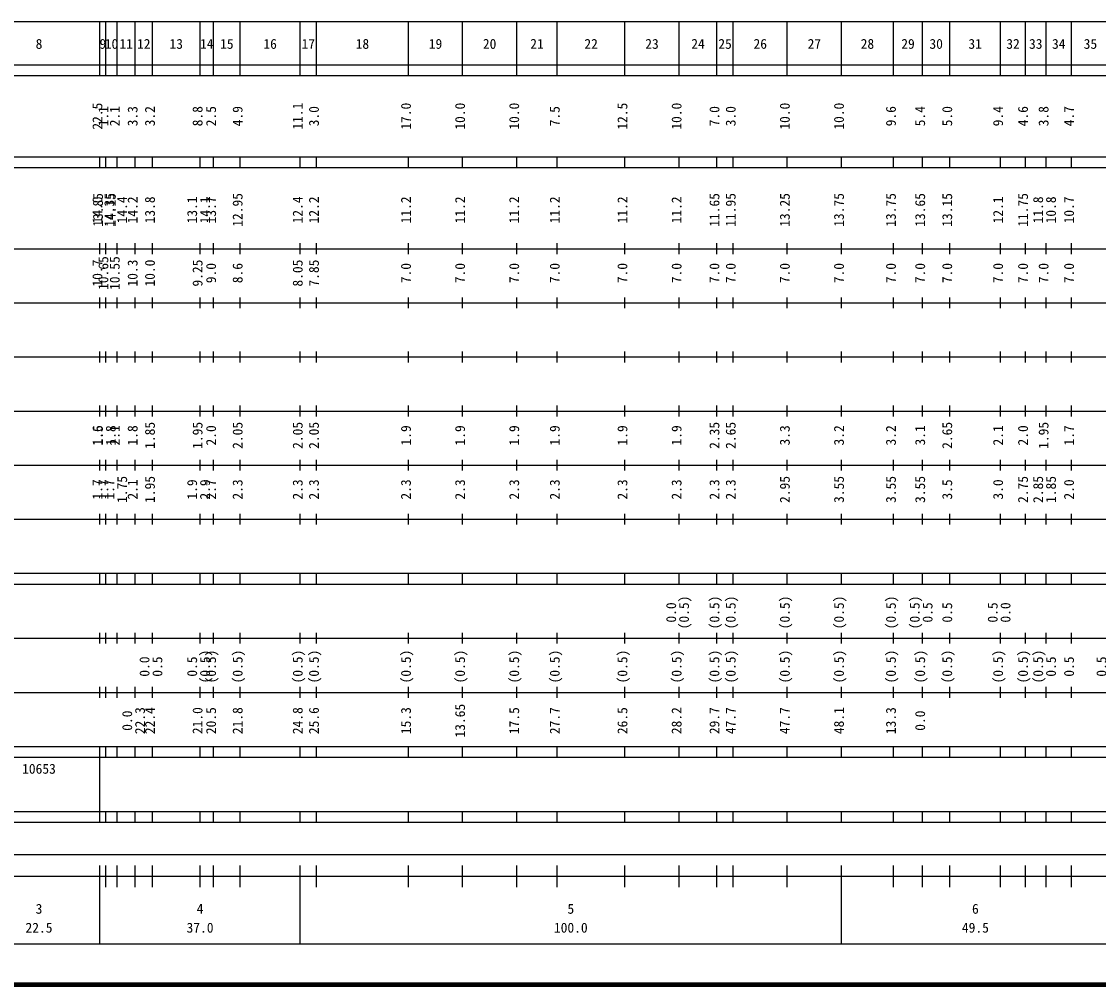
# Model space of a CAD drawing. Units: millimetres on the paper, enlarged 1000 times. Extents: x 40000 to 680000, y 20000 to 380000.
# Drawn here: x 216521 to 415486, y 20000 to 198000 of the extents above; entities that cross this region are included whole.
import ezdxf
from ezdxf.enums import TextEntityAlignment as Align

# ---------------------------------------------------------------- set-up
doc = ezdxf.new("R2010")
doc.units = ezdxf.units.MM
doc.header["$LTSCALE"] = 1000
doc.layers.add('M-TTL', color=2, linetype='Continuous', lineweight=140)
doc.layers.add('M-TTL-BAND', color=7, linetype='Continuous', lineweight=25)
doc.styles.add('ＭＳ ゴシック', font='')
doc.styles.get('ＭＳ ゴシック').set_extended_font_data('MS Gothic')

msp = doc.modelspace()

# ---------------------------------------------------------------- linework, layer by layer
at = {"layer": 'M-TTL'}
msp.add_line((40000, 20000), (680000, 20000), dxfattribs=at)
at = {"layer": 'M-TTL-BAND'}
for p, q in [((68000, 198000), (579000, 198000)), ((231000, 188000), (231000, 198000)), ((232100, 188000), (232100, 198000)), ((234200, 188000), (234200, 198000)), ((237500, 188000), (237500, 198000)), ((240700, 188000), (240700, 198000)), ((249500, 188000), (249500, 198000)), ((252000, 188000), (252000, 198000)), ((256900, 188000), (256900, 198000)), ((268000, 188000), (268000, 198000)), ((271000, 188000), (271000, 198000)), ((288000, 188000), (288000, 198000)), ((298000, 188000), (298000, 198000)), ((308000, 188000), (308000, 198000)), ((315500, 188000), (315500, 198000)), ((328000, 188000), (328000, 198000)), ((338000, 188000), (338000, 198000)), ((345000, 188000), (345000, 198000)), ((348000, 188000), (348000, 198000)), ((358000, 188000), (358000, 198000)), ((368000, 188000), (368000, 198000)), ((377600, 188000), (377600, 198000)), ((383000, 188000), (383000, 198000)), ((388000, 188000), (388000, 198000)), ((397400, 188000), (397400, 198000)), ((402000, 188000), (402000, 198000)), ((405800, 188000), (405800, 198000)), ((410500, 188000), (410500, 198000)), ((40000, 190000), (579000, 190000)), ((40000, 188000), (579000, 188000)), ((40000, 173000), (579000, 173000)), ((231000, 171000), (231000, 173000)), ((232100, 171000), (232100, 173000)), ((234200, 171000), (234200, 173000)), ((237500, 171000), (237500, 173000)), ((240700, 171000), (240700, 173000)), ((249500, 171000), (249500, 173000)), ((252000, 171000), (252000, 173000)), ((256900, 171000), (256900, 173000)), ((268000, 171000), (268000, 173000)), ((271000, 171000), (271000, 173000)), ((288000, 171000), (288000, 173000)), ((298000, 171000), (298000, 173000)), ((308000, 171000), (308000, 173000)), ((315500, 171000), (315500, 173000)), ((328000, 171000), (328000, 173000)), ((338000, 171000), (338000, 173000)), ((345000, 171000), (345000, 173000)), ((348000, 171000), (348000, 173000)), ((358000, 171000), (358000, 173000)), ((368000, 171000), (368000, 173000)), ((377600, 171000), (377600, 173000)), ((383000, 171000), (383000, 173000)), ((388000, 171000), (388000, 173000)), ((397400, 171000), (397400, 173000)), ((402000, 171000), (402000, 173000)), ((405800, 171000), (405800, 173000)), ((410500, 171000), (410500, 173000)), ((40000, 171000), (579000, 171000)), ((40000, 156000), (579000, 156000)), ((231000, 155000), (231000, 157000)), ((232100, 155000), (232100, 157000)), ((234200, 155000), (234200, 157000)), ((237500, 155000), (237500, 157000)), ((240700, 155000), (240700, 157000)), ((249500, 155000), (249500, 157000)), ((252000, 155000), (252000, 157000)), ((256900, 155000), (256900, 157000)), ((268000, 155000), (268000, 157000)), ((271000, 155000), (271000, 157000)), ((288000, 155000), (288000, 157000)), ((298000, 155000), (298000, 157000)), ((308000, 155000), (308000, 157000)), ((315500, 155000), (315500, 157000)), ((328000, 155000), (328000, 157000)), ((338000, 155000), (338000, 157000)), ((345000, 155000), (345000, 157000)), ((348000, 155000), (348000, 157000)), ((358000, 155000), (358000, 157000)), ((368000, 155000), (368000, 157000)), ((377600, 155000), (377600, 157000)), ((383000, 155000), (383000, 157000)), ((388000, 155000), (388000, 157000)), ((397400, 155000), (397400, 157000)), ((402000, 155000), (402000, 157000)), ((405800, 155000), (405800, 157000)), ((410500, 155000), (410500, 157000)), ((46000, 146000), (579000, 146000)), ((231000, 145000), (231000, 147000)), ((232100, 145000), (232100, 147000)), ((234200, 145000), (234200, 147000)), ((237500, 145000), (237500, 147000)), ((240700, 145000), (240700, 147000)), ((249500, 145000), (249500, 147000)), ((252000, 145000), (252000, 147000)), ((256900, 145000), (256900, 147000)), ((268000, 145000), (268000, 147000)), ((271000, 145000), (271000, 147000)), ((288000, 145000), (288000, 147000)), ((298000, 145000), (298000, 147000)), ((308000, 145000), (308000, 147000)), ((315500, 145000), (315500, 147000)), ((328000, 145000), (328000, 147000)), ((338000, 145000), (338000, 147000)), ((345000, 145000), (345000, 147000)), ((348000, 145000), (348000, 147000)), ((358000, 145000), (358000, 147000)), ((368000, 145000), (368000, 147000)), ((377600, 145000), (377600, 147000)), ((383000, 145000), (383000, 147000)), ((388000, 145000), (388000, 147000)), ((397400, 145000), (397400, 147000)), ((402000, 145000), (402000, 147000)), ((405800, 145000), (405800, 147000)), ((410500, 145000), (410500, 147000)), ((52000, 136000), (579000, 136000)), ((231000, 135000), (231000, 137000)), ((232100, 135000), (232100, 137000)), ((234200, 135000), (234200, 137000)), ((237500, 135000), (237500, 137000)), ((240700, 135000), (240700, 137000)), ((249500, 135000), (249500, 137000)), ((252000, 135000), (252000, 137000)), ((256900, 135000), (256900, 137000)), ((268000, 135000), (268000, 137000)), ((271000, 135000), (271000, 137000)), ((288000, 135000), (288000, 137000)), ((298000, 135000), (298000, 137000)), ((308000, 135000), (308000, 137000)), ((315500, 135000), (315500, 137000)), ((328000, 135000), (328000, 137000)), ((338000, 135000), (338000, 137000)), ((345000, 135000), (345000, 137000)), ((348000, 135000), (348000, 137000)), ((358000, 135000), (358000, 137000)), ((368000, 135000), (368000, 137000)), ((377600, 135000), (377600, 137000)), ((383000, 135000), (383000, 137000)), ((388000, 135000), (388000, 137000)), ((397400, 135000), (397400, 137000)), ((402000, 135000), (402000, 137000)), ((405800, 135000), (405800, 137000)), ((410500, 135000), (410500, 137000)), ((46000, 126000), (579000, 126000)), ((231000, 125000), (231000, 127000)), ((232100, 125000), (232100, 127000)), ((234200, 125000), (234200, 127000)), ((237500, 125000), (237500, 127000)), ((240700, 125000), (240700, 127000)), ((249500, 125000), (249500, 127000)), ((252000, 125000), (252000, 127000)), ((256900, 125000), (256900, 127000)), ((268000, 125000), (268000, 127000)), ((271000, 125000), (271000, 127000)), ((288000, 125000), (288000, 127000)), ((298000, 125000), (298000, 127000)), ((308000, 125000), (308000, 127000)), ((315500, 125000), (315500, 127000)), ((328000, 125000), (328000, 127000)), ((338000, 125000), (338000, 127000)), ((345000, 125000), (345000, 127000)), ((348000, 125000), (348000, 127000)), ((358000, 125000), (358000, 127000)), ((368000, 125000), (368000, 127000)), ((377600, 125000), (377600, 127000)), ((383000, 125000), (383000, 127000)), ((388000, 125000), (388000, 127000)), ((397400, 125000), (397400, 127000)), ((402000, 125000), (402000, 127000)), ((405800, 125000), (405800, 127000)), ((410500, 125000), (410500, 127000)), ((52000, 116000), (579000, 116000)), ((231000, 115000), (231000, 117000)), ((232100, 115000), (232100, 117000)), ((234200, 115000), (234200, 117000)), ((237500, 115000), (237500, 117000)), ((240700, 115000), (240700, 117000)), ((249500, 115000), (249500, 117000)), ((252000, 115000), (252000, 117000)), ((256900, 115000), (256900, 117000)), ((268000, 115000), (268000, 117000)), ((271000, 115000), (271000, 117000)), ((288000, 115000), (288000, 117000)), ((298000, 115000), (298000, 117000)), ((308000, 115000), (308000, 117000)), ((315500, 115000), (315500, 117000)), ((328000, 115000), (328000, 117000)), ((338000, 115000), (338000, 117000)), ((345000, 115000), (345000, 117000)), ((348000, 115000), (348000, 117000)), ((358000, 115000), (358000, 117000)), ((368000, 115000), (368000, 117000)), ((377600, 115000), (377600, 117000)), ((383000, 115000), (383000, 117000)), ((388000, 115000), (388000, 117000)), ((397400, 115000), (397400, 117000)), ((402000, 115000), (402000, 117000)), ((405800, 115000), (405800, 117000)), ((410500, 115000), (410500, 117000)), ((46000, 106000), (579000, 106000)), ((231000, 105000), (231000, 107000)), ((232100, 105000), (232100, 107000)), ((234200, 105000), (234200, 107000)), ((237500, 105000), (237500, 107000)), ((240700, 105000), (240700, 107000)), ((249500, 105000), (249500, 107000)), ((252000, 105000), (252000, 107000)), ((256900, 105000), (256900, 107000)), ((268000, 105000), (268000, 107000)), ((271000, 105000), (271000, 107000)), ((288000, 105000), (288000, 107000)), ((298000, 105000), (298000, 107000)), ((308000, 105000), (308000, 107000)), ((315500, 105000), (315500, 107000)), ((328000, 105000), (328000, 107000)), ((338000, 105000), (338000, 107000)), ((345000, 105000), (345000, 107000)), ((348000, 105000), (348000, 107000)), ((358000, 105000), (358000, 107000)), ((368000, 105000), (368000, 107000)), ((377600, 105000), (377600, 107000)), ((383000, 105000), (383000, 107000)), ((388000, 105000), (388000, 107000)), ((397400, 105000), (397400, 107000)), ((402000, 105000), (402000, 107000)), ((405800, 105000), (405800, 107000)), ((410500, 105000), (410500, 107000)), ((40000, 96000), (579000, 96000)), ((231000, 94000), (231000, 96000)), ((232100, 94000), (232100, 96000)), ((234200, 94000), (234200, 96000)), ((237500, 94000), (237500, 96000)), ((240700, 94000), (240700, 96000)), ((249500, 94000), (249500, 96000)), ((252000, 94000), (252000, 96000)), ((256900, 94000), (256900, 96000)), ((268000, 94000), (268000, 96000)), ((271000, 94000), (271000, 96000)), ((288000, 94000), (288000, 96000)), ((298000, 94000), (298000, 96000)), ((308000, 94000), (308000, 96000)), ((315500, 94000), (315500, 96000)), ((328000, 94000), (328000, 96000)), ((338000, 94000), (338000, 96000)), ((345000, 94000), (345000, 96000)), ((348000, 94000), (348000, 96000)), ((358000, 94000), (358000, 96000)), ((368000, 94000), (368000, 96000)), ((377600, 94000), (377600, 96000)), ((383000, 94000), (383000, 96000)), ((388000, 94000), (388000, 96000)), ((397400, 94000), (397400, 96000)), ((402000, 94000), (402000, 96000)), ((405800, 94000), (405800, 96000)), ((410500, 94000), (410500, 96000)), ((40000, 94000), (579000, 94000)), ((49000, 84000), (579000, 84000)), ((231000, 83000), (231000, 85000)), ((232100, 83000), (232100, 85000)), ((234200, 83000), (234200, 85000)), ((237500, 83000), (237500, 85000)), ((240700, 83000), (240700, 85000)), ((249500, 83000), (249500, 85000)), ((252000, 83000), (252000, 85000)), ((256900, 83000), (256900, 85000)), ((268000, 83000), (268000, 85000)), ((271000, 83000), (271000, 85000)), ((288000, 83000), (288000, 85000)), ((298000, 83000), (298000, 85000)), ((308000, 83000), (308000, 85000)), ((315500, 83000), (315500, 85000)), ((328000, 83000), (328000, 85000)), ((338000, 83000), (338000, 85000)), ((345000, 83000), (345000, 85000)), ((348000, 83000), (348000, 85000)), ((358000, 83000), (358000, 85000)), ((368000, 83000), (368000, 85000)), ((377600, 83000), (377600, 85000)), ((383000, 83000), (383000, 85000)), ((388000, 83000), (388000, 85000)), ((397400, 83000), (397400, 85000)), ((402000, 83000), (402000, 85000)), ((405800, 83000), (405800, 85000)), ((410500, 83000), (410500, 85000)), ((40000, 74000), (579000, 74000)), ((231000, 73000), (231000, 75000)), ((232100, 73000), (232100, 75000)), ((234200, 73000), (234200, 75000)), ((237500, 73000), (237500, 75000)), ((240700, 73000), (240700, 75000)), ((249500, 73000), (249500, 75000)), ((252000, 73000), (252000, 75000)), ((256900, 73000), (256900, 75000)), ((268000, 73000), (268000, 75000)), ((271000, 73000), (271000, 75000)), ((288000, 73000), (288000, 75000)), ((298000, 73000), (298000, 75000)), ((308000, 73000), (308000, 75000)), ((315500, 73000), (315500, 75000)), ((328000, 73000), (328000, 75000)), ((338000, 73000), (338000, 75000)), ((345000, 73000), (345000, 75000)), ((348000, 73000), (348000, 75000)), ((358000, 73000), (358000, 75000)), ((368000, 73000), (368000, 75000)), ((377600, 73000), (377600, 75000)), ((383000, 73000), (383000, 75000)), ((388000, 73000), (388000, 75000)), ((397400, 73000), (397400, 75000)), ((402000, 73000), (402000, 75000)), ((405800, 73000), (405800, 75000)), ((410500, 73000), (410500, 75000)), ((40000, 64000), (579000, 64000)), ((231000, 62000), (231000, 64000)), ((232100, 62000), (232100, 64000)), ((234200, 62000), (234200, 64000)), ((237500, 62000), (237500, 64000)), ((240700, 62000), (240700, 64000)), ((249500, 62000), (249500, 64000)), ((252000, 62000), (252000, 64000)), ((256900, 62000), (256900, 64000)), ((268000, 62000), (268000, 64000)), ((271000, 62000), (271000, 64000)), ((288000, 62000), (288000, 64000)), ((298000, 62000), (298000, 64000)), ((308000, 62000), (308000, 64000)), ((315500, 62000), (315500, 64000)), ((328000, 62000), (328000, 64000)), ((338000, 62000), (338000, 64000)), ((345000, 62000), (345000, 64000)), ((348000, 62000), (348000, 64000)), ((358000, 62000), (358000, 64000)), ((368000, 62000), (368000, 64000)), ((377600, 62000), (377600, 64000)), ((383000, 62000), (383000, 64000)), ((388000, 62000), (388000, 64000)), ((397400, 62000), (397400, 64000)), ((402000, 62000), (402000, 64000)), ((405800, 62000), (405800, 64000)), ((410500, 62000), (410500, 64000)), ((40000, 62000), (579000, 62000)), ((231000, 52000), (231000, 62000)), ((40000, 52000), (579000, 52000)), ((231000, 50000), (231000, 52000)), ((232100, 50000), (232100, 52000)), ((234200, 50000), (234200, 52000)), ((237500, 50000), (237500, 52000)), ((240700, 50000), (240700, 52000)), ((249500, 50000), (249500, 52000)), ((252000, 50000), (252000, 52000)), ((256900, 50000), (256900, 52000)), ((268000, 50000), (268000, 52000)), ((271000, 50000), (271000, 52000)), ((288000, 50000), (288000, 52000)), ((298000, 50000), (298000, 52000)), ((308000, 50000), (308000, 52000)), ((315500, 50000), (315500, 52000)), ((328000, 50000), (328000, 52000)), ((338000, 50000), (338000, 52000)), ((345000, 50000), (345000, 52000)), ((348000, 50000), (348000, 52000)), ((358000, 50000), (358000, 52000)), ((368000, 50000), (368000, 52000)), ((377600, 50000), (377600, 52000)), ((383000, 50000), (383000, 52000)), ((388000, 50000), (388000, 52000)), ((397400, 50000), (397400, 52000)), ((402000, 50000), (402000, 52000)), ((405800, 50000), (405800, 52000)), ((410500, 50000), (410500, 52000)), ((40000, 50000), (579000, 50000)), ((71000, 44000), (453500, 44000)), ((231000, 27500), (231000, 42000)), ((232100, 38000), (232100, 42000)), ((234200, 38000), (234200, 42000)), ((237500, 38000), (237500, 42000)), ((240700, 38000), (240700, 42000)), ((249500, 38000), (249500, 42000)), ((252000, 38000), (252000, 42000)), ((256900, 38000), (256900, 42000)), ((268000, 27500), (268000, 42000)), ((271000, 38000), (271000, 42000)), ((288000, 38000), (288000, 42000)), ((298000, 38000), (298000, 42000)), ((308000, 38000), (308000, 42000)), ((315500, 38000), (315500, 42000)), ((328000, 38000), (328000, 42000)), ((338000, 38000), (338000, 42000)), ((345000, 38000), (345000, 42000)), ((348000, 38000), (348000, 42000)), ((358000, 38000), (358000, 42000)), ((368000, 27500), (368000, 42000)), ((377600, 38000), (377600, 42000)), ((383000, 38000), (383000, 42000)), ((388000, 38000), (388000, 42000)), ((397400, 38000), (397400, 42000)), ((402000, 38000), (402000, 42000)), ((405800, 38000), (405800, 42000)), ((410500, 38000), (410500, 42000)), ((40000, 40000), (579000, 40000)), ((68000, 27500), (579000, 27500))]:
    msp.add_line(p, q, dxfattribs=at)

# ---------------------------------------------------------------- texts
at = {"layer": 'M-TTL-BAND', "style": 'ＭＳ ゴシック'}
for s, p in [('8', (219750, 192405)), ('9', (231550, 192405)), ('10', (233150, 192405)), ('11', (235850, 192405)), ('12', (239100, 192405)), ('13', (245100, 192405)), ('14', (250750, 192405)), ('15', (254450, 192405)), ('16', (262450, 192405)), ('17', (269500, 192405)), ('18', (279500, 192405)), ('19', (293000, 192405)), ('20', (303000, 192405)), ('21', (311750, 192405)), ('22', (321750, 192405)), ('23', (333000, 192405)), ('24', (341500, 192405)), ('25', (346500, 192405)), ('26', (353000, 192405)), ('27', (363000, 192405)), ('28', (372800, 192405)), ('29', (380300, 192405)), ('30', (385500, 192405)), ('31', (392700, 192405)), ('32', (399700, 192405)), ('33', (403900, 192405)), ('34', (408150, 192405)), ('35', (414000, 192405)), ('3', (219750, 32523)), ('4', (249500, 32523)), ('5', (318000, 32523)), ('6', (392750, 32523)), ('22.5', (219750, 29033)), ('37.0', (249500, 29033)), ('100.0', (318000, 29033)), ('49.5', (392750, 29033))]:
    msp.add_text(s, height=1833, dxfattribs=at).set_placement(p, align=Align.BOTTOM_CENTER)
for s, p in [('22.5', (232000, 180500)), ('1.1', (233100, 180500)), ('2.1', (235200, 180500)), ('3.3', (238500, 180500)), ('3.2', (241700, 180500)), ('8.8', (250500, 180500)), ('2.5', (253000, 180500)), ('4.9', (257900, 180500)), ('11.1', (269000, 180500)), ('3.0', (272000, 180500)), ('17.0', (289000, 180500)), ('10.0', (299000, 180500)), ('10.0', (309000, 180500)), ('7.5', (316500, 180500)), ('12.5', (329000, 180500)), ('10.0', (339000, 180500)), ('7.0', (346000, 180500)), ('3.0', (349000, 180500)), ('10.0', (359000, 180500)), ('10.0', (369000, 180500)), ('9.6', (378600, 180500)), ('5.4', (384000, 180500)), ('5.0', (389000, 180500)), ('9.4', (398400, 180500)), ('4.6', (403000, 180500)), ('3.8', (406800, 180500)), ('4.7', (411500, 180500)), ('14.0', (232000, 163174)), ('13.85', (232100, 163174)), ('14.35', (234200, 163174)), ('14.15', (234470, 163174)), ('14.4', (236570, 163174)), ('14.2', (238500, 163174)), ('13.8', (241700, 163174)), ('13.1', (249500, 163174)), ('14.1', (251870, 163174)), ('13.7', (253000, 163174)), ('12.95', (257900, 163174)), ('12.4', (269000, 163174)), ('12.2', (272000, 163174)), ('11.2', (289000, 163174)), ('11.2', (299000, 163174)), ('11.2', (309000, 163174)), ('11.2', (316500, 163174)), ('11.2', (329000, 163174)), ('11.2', (339000, 163174)), ('11.65', (346000, 163174)), ('11.95', (349000, 163174)), ('13.25', (359000, 163174)), ('13.75', (369000, 163174)), ('13.75', (378600, 163174)), ('13.65', (384000, 163174)), ('13.15', (389000, 163174)), ('12.1', (398400, 163174)), ('11.75', (403000, 163174)), ('11.8', (405800, 163174)), ('10.8', (408170, 163174)), ('10.7', (411500, 163174)), ('10.7', (232000, 151500)), ('10.65', (233100, 151500)), ('10.55', (235200, 151500)), ('10.3', (238500, 151500)), ('10.0', (241700, 151500)), ('9.25', (250500, 151500)), ('9.0', (253000, 151500)), ('8.6', (257900, 151500)), ('8.05', (269000, 151500)), ('7.85', (272000, 151500)), ('7.0', (289000, 151500)), ('7.0', (299000, 151500)), ('7.0', (309000, 151500)), ('7.0', (316500, 151500)), ('7.0', (329000, 151500)), ('7.0', (339000, 151500)), ('7.0', (346000, 151500)), ('7.0', (349000, 151500)), ('7.0', (359000, 151500)), ('7.0', (369000, 151500)), ('7.0', (378600, 151500)), ('7.0', (384000, 151500)), ('7.0', (389000, 151500)), ('7.0', (398400, 151500)), ('7.0', (403000, 151500)), ('7.0', (406800, 151500)), ('7.0', (411500, 151500)), ('1.85', (241700, 121500)), ('1.95', (250500, 121500)), ('2.05', (257900, 121500)), ('2.05', (269000, 121500)), ('2.05', (272000, 121500)), ('2.35', (346000, 121500)), ('2.65', (349000, 121500)), ('2.65', (389000, 121500)), ('1.95', (406800, 121500)), ('1.6', (232000, 121500)), ('1.5', (232100, 121500)), ('1.8', (234470, 121500)), ('2.1', (235200, 121500)), ('1.8', (238500, 121500)), ('2.0', (253000, 121500)), ('1.9', (289000, 121500)), ('1.9', (299000, 121500)), ('1.9', (309000, 121500)), ('1.9', (316500, 121500)), ('1.9', (329000, 121500)), ('1.9', (339000, 121500)), ('3.3', (359000, 121500)), ('3.2', (369000, 121500)), ('3.2', (378600, 121500)), ('3.1', (384000, 121500)), ('2.1', (398400, 121500)), ('2.0', (403000, 121500)), ('1.7', (411500, 121500)), ('1.75', (236570, 111500)), ('1.95', (241700, 111500)), ('2.95', (359000, 111500)), ('3.55', (369000, 111500)), ('3.55', (378600, 111500)), ('3.55', (384000, 111500)), ('2.75', (403000, 111500)), ('2.85', (405800, 111500)), ('1.85', (408170, 111500)), ('1.7', (232000, 111500)), ('1.7', (233100, 111500)), ('1.7', (234200, 111500)), ('2.1', (238500, 111500)), ('1.9', (249500, 111500)), ('2.9', (251870, 111500)), ('2.7', (253000, 111500)), ('2.3', (257900, 111500)), ('2.3', (269000, 111500)), ('2.3', (272000, 111500)), ('2.3', (289000, 111500)), ('2.3', (299000, 111500)), ('2.3', (309000, 111500)), ('2.3', (316500, 111500)), ('2.3', (329000, 111500)), ('2.3', (339000, 111500)), ('2.3', (346000, 111500)), ('2.3', (349000, 111500)), ('3.5', (389000, 111500)), ('3.0', (398400, 111500)), ('2.0', (411500, 111500)), ('(0.5)', (340370, 88764)), ('(0.5)', (346000, 88764)), ('(0.5)', (349000, 88764)), ('(0.5)', (359000, 88764)), ('(0.5)', (369000, 88764)), ('(0.5)', (378600, 88764)), ('(0.5)', (383000, 88764)), ('0.0', (338000, 88764)), ('0.5', (385370, 88764)), ('0.5', (389000, 88764)), ('0.5', (397400, 88764)), ('0.0', (399770, 88764)), ('0.0', (240700, 78764)), ('0.5', (243070, 78764)), ('0.5', (249500, 78764)), ('(0.5)', (251870, 78764)), ('(0.5)', (253000, 78764)), ('(0.5)', (257900, 78764)), ('(0.5)', (269000, 78764)), ('(0.5)', (272000, 78764)), ('(0.5)', (289000, 78764)), ('(0.5)', (299000, 78764)), ('(0.5)', (309000, 78764)), ('(0.5)', (316500, 78764)), ('(0.5)', (329000, 78764)), ('(0.5)', (339000, 78764)), ('(0.5)', (346000, 78764)), ('(0.5)', (349000, 78764)), ('(0.5)', (359000, 78764)), ('(0.5)', (369000, 78764)), ('(0.5)', (378600, 78764)), ('(0.5)', (384000, 78764)), ('(0.5)', (389000, 78764)), ('(0.5)', (398400, 78764)), ('(0.5)', (403000, 78764)), ('(0.5)', (405800, 78764)), ('0.5', (408170, 78764)), ('0.5', (411500, 78764)), ('0.5', (417500, 78764)), ('13.65', (299000, 68764)), ('0.0', (237500, 68764)), ('22.3', (239870, 68764)), ('22.4', (241700, 68764)), ('21.0', (250500, 68764)), ('20.5', (253000, 68764)), ('21.8', (257900, 68764)), ('24.8', (269000, 68764)), ('25.6', (272000, 68764)), ('15.3', (289000, 68764)), ('17.5', (309000, 68764)), ('27.7', (316500, 68764)), ('26.5', (329000, 68764)), ('28.2', (339000, 68764)), ('29.7', (346000, 68764)), ('47.7', (349000, 68764)), ('47.7', (359000, 68764)), ('48.1', (369000, 68764)), ('13.3', (378600, 68764)), ('0.0', (384000, 68764))]:
    msp.add_text(s, height=1833, rotation=90, dxfattribs=at).set_placement(p, align=Align.BOTTOM_CENTER)
msp.add_text('10653', height=1833, dxfattribs=at).set_placement((216625, 58405), align=Align.BOTTOM_LEFT)

doc.saveas('drawing.dxf')
